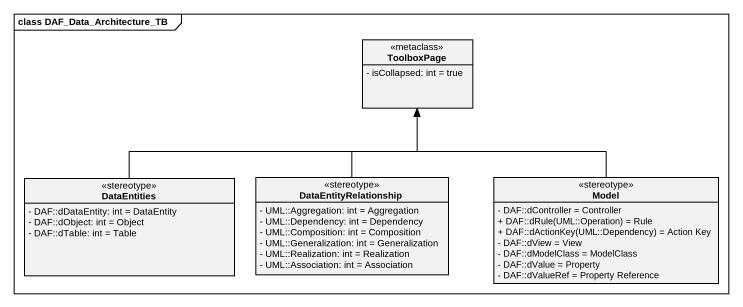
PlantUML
@startuml
mainframe class DAF_Data_Architecture_TB
hide circle
hide empty members
skinparam classAttributeIconSize 0
class ToolboxPage <<metaclass>> {
  - isCollapsed: int = true
}
class DataEntities <<stereotype>> {
  - DAF::dDataEntity: int = DataEntity
  - DAF::dObject: int = Object
  - DAF::dTable: int = Table
}
class DataEntityRelationship <<stereotype>> {
  - UML::Aggregation: int = Aggregation
  - UML::Dependency: int = Dependency
  - UML::Composition: int = Composition
  - UML::Generalization: int = Generalization
  - UML::Realization: int = Realization
  - UML::Association: int = Association
}
class Model <<stereotype>> {
  - DAF::dController = Controller
  {field} + DAF::dRule(UML::Operation) = Rule
  {field} + DAF::dActionKey(UML::Dependency) = Action Key
  - DAF::dView = View
  - DAF::dModelClass = ModelClass
  - DAF::dValue = Property
  - DAF::dValueRef = Property Reference
}
DataEntities -right-> ToolboxPage
DataEntityRelationship -up-> ToolboxPage
Model -up-> ToolboxPage
@enduml
